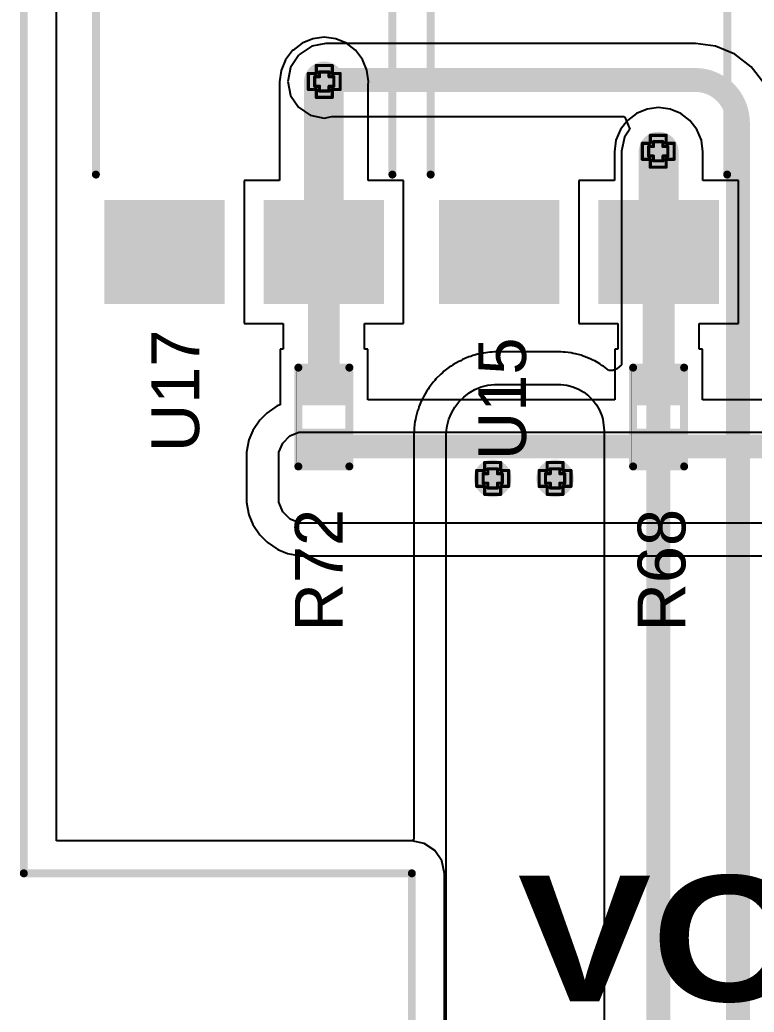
# Model space of a CAD drawing. Header units: inches. Extents: x -3 to 195, y 0 to 199.
# Drawn here: x -0.002 to 0.458, y 3.221 to 3.844 of the extents above; entities that cross this region are included whole.
import ezdxf

# ---------------------------------------------------------------- set-up
doc = ezdxf.new("R2010")
doc.units = ezdxf.units.IN
doc.header["$MEASUREMENT"] = 0
for name, color, linetype in [('Board Outline', 216, 'Continuous'), ('Bottom Layer', 5, 'Continuous'), ('Drill Drawing', 1, 'Continuous'), ('Top Layer', 1, 'Continuous'), ('Top Overlay', 2, 'Continuous'), ('Top Paste', 8, 'Continuous'), ('Top Solder', 216, 'Continuous'), ('Via Holes', 16, 'Continuous')]:
    doc.layers.add(name, color=color, linetype=linetype)
doc.styles.add('Arial', font='', dxfattribs={"height": 0.2})
doc.styles.add('Arial Black_Bold', font='', dxfattribs={"height": 0.2})
doc.styles.get('Arial').set_extended_font_data('Arial')
doc.styles.get('Arial Black_Bold').set_extended_font_data('Arial Black', bold=True)

# ---------------------------------------------------------------- blocks, each defined once
blk = doc.blocks.new('SFH617A_2X009T_10')
at = {"layer": 'Top Layer'}
for points in [[(-0.21752, 0.08504), (-0.15768, 0.08504), (-0.15768, 0.01496), (-0.21752, 0.01496)], [(0.15768, 0.08504), (0.21752, 0.08504), (0.21752, 0.01496), (0.15768, 0.01496)], [(-0.21752, -0.01496), (-0.15768, -0.01496), (-0.15768, -0.08504), (-0.21752, -0.08504)], [(0.15768, -0.01496), (0.21752, -0.01496), (0.21752, -0.08504), (0.15768, -0.08504)]]:
    blk.add_hatch(color=1, dxfattribs=at).paths.add_polyline_path(points)
at = {"layer": 'Top Paste'}
for points in [[(-0.21752, 0.08504), (-0.15768, 0.08504), (-0.15768, 0.01496), (-0.21752, 0.01496)], [(0.15768, 0.08504), (0.21752, 0.08504), (0.21752, 0.01496), (0.15768, 0.01496)], [(-0.21752, -0.01496), (-0.15768, -0.01496), (-0.15768, -0.08504), (-0.21752, -0.08504)], [(0.15768, -0.01496), (0.21752, -0.01496), (0.21752, -0.08504), (0.15768, -0.08504)]]:
    blk.add_hatch(color=8, dxfattribs=at).paths.add_polyline_path(points)
at = {"layer": 'Top Solder'}
for points in [[(-0.22028, 0.08779), (-0.15492, 0.08779), (-0.15492, 0.0122), (-0.22028, 0.0122)], [(0.15492, 0.08779), (0.22028, 0.08779), (0.22028, 0.0122), (0.15492, 0.0122)], [(-0.22028, -0.01221), (-0.15492, -0.01221), (-0.15492, -0.0878), (-0.22028, -0.0878)], [(0.15492, -0.01221), (0.22028, -0.01221), (0.22028, -0.0878), (0.15492, -0.0878)]]:
    blk.add_hatch(color=216, dxfattribs=at).paths.add_polyline_path(points)
at = {"layer": 'Top Overlay', "const_width": 0.005}
for points in [[(0.139, 0.093), (-0.125, 0.093)], [(-0.2286, 0.046), (-0.2286, 0.056)], [(-0.2236, 0.051), (-0.2286, 0.056)], [(-0.2286, 0.046), (-0.2236, 0.051)], [(0.139, -0.093), (-0.125, -0.093)]]:
    blk.add_lwpolyline(points, dxfattribs=at)
at = {"layer": 'Top Overlay', "const_width": 0.0025}
for points in [[(-0.12625, 0.093, 1), (-0.12375, 0.093, 1)], [(0.13775, 0.093, 1), (0.14025, 0.093, 1)], [(-0.22985, 0.056, 1), (-0.22735, 0.056, 1)], [(-0.22985, 0.056, 1), (-0.22735, 0.056, 1)], [(-0.22485, 0.051, 1), (-0.22235, 0.051, 1)], [(-0.22485, 0.051, 1), (-0.22235, 0.051, 1)], [(-0.22985, 0.046, 1), (-0.22735, 0.046, 1)], [(-0.22985, 0.046, 1), (-0.22735, 0.046, 1)], [(-0.12625, -0.093, 1), (-0.12375, -0.093, 1)], [(0.13775, -0.093, 1), (0.14025, -0.093, 1)]]:
    blk.add_lwpolyline(points, format="xyb", close=True, dxfattribs=at)
blk = doc.blocks.new('SFH617A_2X009T_11')
at = {"layer": 'Top Layer'}
for points in [[(-0.21752, 0.08504), (-0.15768, 0.08504), (-0.15768, 0.01496), (-0.21752, 0.01496)], [(0.15768, 0.08504), (0.21752, 0.08504), (0.21752, 0.01496), (0.15768, 0.01496)], [(-0.21752, -0.01496), (-0.15768, -0.01496), (-0.15768, -0.08504), (-0.21752, -0.08504)], [(0.15768, -0.01496), (0.21752, -0.01496), (0.21752, -0.08504), (0.15768, -0.08504)]]:
    blk.add_hatch(color=1, dxfattribs=at).paths.add_polyline_path(points)
at = {"layer": 'Top Paste'}
for points in [[(-0.21752, 0.08504), (-0.15768, 0.08504), (-0.15768, 0.01496), (-0.21752, 0.01496)], [(0.15768, 0.08504), (0.21752, 0.08504), (0.21752, 0.01496), (0.15768, 0.01496)], [(-0.21752, -0.01496), (-0.15768, -0.01496), (-0.15768, -0.08504), (-0.21752, -0.08504)], [(0.15768, -0.01496), (0.21752, -0.01496), (0.21752, -0.08504), (0.15768, -0.08504)]]:
    blk.add_hatch(color=8, dxfattribs=at).paths.add_polyline_path(points)
at = {"layer": 'Top Solder'}
for points in [[(-0.22028, 0.08779), (-0.15492, 0.08779), (-0.15492, 0.0122), (-0.22028, 0.0122)], [(0.15492, 0.08779), (0.22028, 0.08779), (0.22028, 0.0122), (0.15492, 0.0122)], [(-0.22028, -0.01221), (-0.15492, -0.01221), (-0.15492, -0.0878), (-0.22028, -0.0878)], [(0.15492, -0.01221), (0.22028, -0.01221), (0.22028, -0.0878), (0.15492, -0.0878)]]:
    blk.add_hatch(color=216, dxfattribs=at).paths.add_polyline_path(points)
at = {"layer": 'Top Overlay', "const_width": 0.005}
for points in [[(-0.125, 0.093), (0.139, 0.093)], [(-0.2286, 0.046), (-0.2286, 0.056)], [(-0.2236, 0.051), (-0.2286, 0.056)], [(-0.2286, 0.046), (-0.2236, 0.051)], [(0.139, -0.093), (-0.125, -0.093)]]:
    blk.add_lwpolyline(points, dxfattribs=at)
at = {"layer": 'Top Overlay', "const_width": 0.0025}
for points in [[(-0.12625, 0.093, 1), (-0.12375, 0.093, 1)], [(0.13775, 0.093, 1), (0.14025, 0.093, 1)], [(-0.22985, 0.056, 1), (-0.22735, 0.056, 1)], [(-0.22985, 0.056, 1), (-0.22735, 0.056, 1)], [(-0.22485, 0.051, 1), (-0.22235, 0.051, 1)], [(-0.22485, 0.051, 1), (-0.22235, 0.051, 1)], [(-0.22985, 0.046, 1), (-0.22735, 0.046, 1)], [(-0.22985, 0.046, 1), (-0.22735, 0.046, 1)], [(-0.12625, -0.093, 1), (-0.12375, -0.093, 1)], [(0.13775, -0.093, 1), (0.14025, -0.093, 1)]]:
    blk.add_lwpolyline(points, format="xyb", close=True, dxfattribs=at)
blk = doc.blocks.new('R___0402_42')
at = {"layer": 'Top Layer'}
for points in [[(-0.0275, -0.0125), (-0.0275, 0.0125), (-0.0095, 0.0125), (-0.0095, -0.0125)], [(0.0095, -0.0125), (0.0095, 0.0125), (0.0275, 0.0125), (0.0275, -0.0125)]]:
    blk.add_hatch(color=1, dxfattribs=at).paths.add_polyline_path(points)
at = {"layer": 'Top Paste'}
for points in [[(-0.0275, -0.0125), (-0.0275, 0.0125), (-0.0095, 0.0125), (-0.0095, -0.0125)], [(0.0095, -0.0125), (0.0095, 0.0125), (0.0275, 0.0125), (0.0275, -0.0125)]]:
    blk.add_hatch(color=8, dxfattribs=at).paths.add_polyline_path(points)
at = {"layer": 'Top Solder'}
for points in [[(-0.02967, -0.01467), (-0.02967, 0.01467), (-0.00733, 0.01467), (-0.00733, -0.01467)], [(0.00734, -0.01467), (0.00734, 0.01467), (0.02967, 0.01467), (0.02967, -0.01467)]]:
    blk.add_hatch(color=216, dxfattribs=at).paths.add_polyline_path(points)
at = {"layer": 'Top Overlay'}
for points, const_width in [([(-0.031, -0.016), (-0.031, 0.016)], 0.005), ([(0.031, 0.016), (-0.031, 0.016)], 0.005), ([(0.031, -0.016), (0.031, 0.016)], 0.005), ([(0.031, -0.016), (-0.031, -0.016)], 0.005), ([(0.032, -0.017), (-0.032, -0.017)], 0.000127)]:
    blk.add_lwpolyline(points, dxfattribs=dict(at, const_width=const_width))
for points, const_width in [([(-0.03225, 0.016, 1), (-0.02975, 0.016, 1)], 0.0025), ([(-0.03225, 0.016, 1), (-0.02975, 0.016, 1)], 0.0025), ([(0.02975, 0.016, 1), (0.03225, 0.016, 1)], 0.0025), ([(0.02975, 0.016, 1), (0.03225, 0.016, 1)], 0.0025), ([(-0.03225, -0.016, 1), (-0.02975, -0.016, 1)], 0.0025), ([(-0.03225, -0.016, 1), (-0.02975, -0.016, 1)], 0.0025), ([(-0.03203, -0.017, 1), (-0.03197, -0.017, 1)], 0.0000635), ([(0.02975, -0.016, 1), (0.03225, -0.016, 1)], 0.0025), ([(0.02975, -0.016, 1), (0.03225, -0.016, 1)], 0.0025), ([(0.03197, -0.017, 1), (0.03203, -0.017, 1)], 0.0000635)]:
    blk.add_lwpolyline(points, format="xyb", close=True, dxfattribs=dict(at, const_width=const_width))
blk = doc.blocks.new('R___0402_44')
at = {"layer": 'Top Layer'}
for points in [[(-0.0275, -0.0125), (-0.0275, 0.0125), (-0.0095, 0.0125), (-0.0095, -0.0125)], [(0.0095, -0.0125), (0.0095, 0.0125), (0.0275, 0.0125), (0.0275, -0.0125)]]:
    blk.add_hatch(color=1, dxfattribs=at).paths.add_polyline_path(points)
at = {"layer": 'Top Paste'}
for points in [[(-0.0275, -0.0125), (-0.0275, 0.0125), (-0.0095, 0.0125), (-0.0095, -0.0125)], [(0.0095, -0.0125), (0.0095, 0.0125), (0.0275, 0.0125), (0.0275, -0.0125)]]:
    blk.add_hatch(color=8, dxfattribs=at).paths.add_polyline_path(points)
at = {"layer": 'Top Solder'}
for points in [[(-0.02967, -0.01467), (-0.02967, 0.01466), (-0.00733, 0.01466), (-0.00733, -0.01467)], [(0.00734, -0.01467), (0.00734, 0.01466), (0.02967, 0.01466), (0.02967, -0.01467)]]:
    blk.add_hatch(color=216, dxfattribs=at).paths.add_polyline_path(points)
at = {"layer": 'Top Overlay'}
for points, const_width in [([(0.031, 0.016), (-0.031, 0.016)], 0.005), ([(-0.031, -0.016), (-0.031, 0.016)], 0.005), ([(0.031, -0.016), (0.031, 0.016)], 0.005), ([(0.031, -0.016), (-0.031, -0.016)], 0.005), ([(0.032, -0.017), (-0.032, -0.017)], 0.000127)]:
    blk.add_lwpolyline(points, dxfattribs=dict(at, const_width=const_width))
for points, const_width in [([(-0.03225, 0.016, 1), (-0.02975, 0.016, 1)], 0.0025), ([(-0.03225, 0.016, 1), (-0.02975, 0.016, 1)], 0.0025), ([(0.02975, 0.016, 1), (0.03225, 0.016, 1)], 0.0025), ([(0.02975, 0.016, 1), (0.03225, 0.016, 1)], 0.0025), ([(-0.03225, -0.016, 1), (-0.02975, -0.016, 1)], 0.0025), ([(-0.03225, -0.016, 1), (-0.02975, -0.016, 1)], 0.0025), ([(-0.03203, -0.017, 1), (-0.03197, -0.017, 1)], 0.0000635), ([(0.02975, -0.016, 1), (0.03225, -0.016, 1)], 0.0025), ([(0.02975, -0.016, 1), (0.03225, -0.016, 1)], 0.0025), ([(0.03197, -0.017, 1), (0.03203, -0.017, 1)], 0.0000635)]:
    blk.add_lwpolyline(points, format="xyb", close=True, dxfattribs=dict(at, const_width=const_width))

msp = doc.modelspace()

# ---------------------------------------------------------------- hatches: boundary and pattern name
at = {"layer": 'Bottom Layer'}
h = msp.add_hatch(color=5, dxfattribs=at)
edge = h.paths.add_edge_path()
edge.add_arc((0.18847, 3.805), 0.01181, 0, 360)
h = msp.add_hatch(color=5, dxfattribs=at)
edge = h.paths.add_edge_path()
edge.add_arc((0.39794, 3.7612), 0.01181, 0, 360)
h = msp.add_hatch(color=5, dxfattribs=at)
edge = h.paths.add_edge_path()
edge.add_arc((0.2941, 3.556), 0.01181, 0, 360)
h = msp.add_hatch(color=5, dxfattribs=at)
edge = h.paths.add_edge_path()
edge.add_arc((0.33324, 3.556), 0.01181, 0, 360)
at = {"layer": 'Top Layer'}
h = msp.add_hatch(color=1, dxfattribs=at)
edge = h.paths.add_edge_path()
edge.add_arc((0.18847, 3.805), 0.01181, 0, 360)
h = msp.add_hatch(color=1, dxfattribs=at)
edge = h.paths.add_edge_path()
edge.add_arc((0.39794, 3.7612), 0.01181, 0, 360)
h = msp.add_hatch(color=1, dxfattribs=at)
edge = h.paths.add_edge_path()
edge.add_arc((0.2941, 3.556), 0.01181, 0, 360)
h = msp.add_hatch(color=1, dxfattribs=at)
edge = h.paths.add_edge_path()
edge.add_arc((0.33324, 3.556), 0.01181, 0, 360)
at = {"layer": 'Via Holes'}
h = msp.add_hatch(color=7, dxfattribs=at)
edge = h.paths.add_edge_path()
edge.add_arc((0.18847, 3.805), 0.00591, 0, 360)
h = msp.add_hatch(color=7, dxfattribs=at)
edge = h.paths.add_edge_path()
edge.add_arc((0.39794, 3.7612), 0.00591, 0, 360)
h = msp.add_hatch(color=7, dxfattribs=at)
edge = h.paths.add_edge_path()
edge.add_arc((0.2941, 3.556), 0.00591, 0, 360)
h = msp.add_hatch(color=7, dxfattribs=at)
edge = h.paths.add_edge_path()
edge.add_arc((0.33324, 3.556), 0.00591, 0, 360)

# ---------------------------------------------------------------- linework, layer by layer
at = {"layer": 'Board Outline', "const_width": 0.005}
for points in [[(0, 3.30825), (0, 4.72441)], [(0, 3.30825), (0.24339, 3.30825)], [(0.24339, 3.30825), (0.24339, 1.80966)]]:
    msp.add_lwpolyline(points, dxfattribs=at)
at = {"layer": 'Board Outline', "const_width": 0.0025}
for points in [[(-0.00125, 3.30825, 1), (0.00125, 3.30825, 1)], [(-0.00125, 3.30825, 1), (0.00125, 3.30825, 1)], [(0.24214, 3.30825, 1), (0.24464, 3.30825, 1)], [(0.24214, 3.30825, 1), (0.24464, 3.30825, 1)]]:
    msp.add_lwpolyline(points, format="xyb", close=True, dxfattribs=at)
at = {"layer": 'Bottom Layer'}
for p, q in [((0.02039, 3.32864), (0.02039, 4.37999)), ((0.18941, 3.82889), (0.18063, 3.82714)), ((0.42104, 3.82889), (0.18941, 3.82889)), ((0.42126, 3.82884), (0.42104, 3.82889)), ((0.43394, 3.82717), (0.42126, 3.82884)), ((0.17319, 3.82217), (0.17224, 3.82122)), ((0.18063, 3.82714), (0.17319, 3.82217)), ((0.44595, 3.8222), (0.43394, 3.82717)), ((0.45627, 3.81428), (0.44595, 3.8222)), ((0.17224, 3.82122), (0.16727, 3.81378)), ((0.16727, 3.81378), (0.16552, 3.805)), ((0.46419, 3.80396), (0.45627, 3.81428)), ((0.16552, 3.805), (0.16727, 3.79622)), ((0.16727, 3.79622), (0.17224, 3.78878)), ((0.17224, 3.78878), (0.17969, 3.78381)), ((0.17969, 3.78381), (0.18847, 3.78206)), ((0.18847, 3.78206), (0.19322, 3.783)), ((0.19322, 3.783), (0.37656, 3.783)), ((0.37656, 3.783), (0.37694, 3.78259)), ((0.37694, 3.78259), (0.3801, 3.775)), ((0.3801, 3.775), (0.37674, 3.76998)), ((0.37674, 3.76998), (0.375, 3.7612)), ((0.375, 3.7612), (0.375, 3.62722)), ((0.29516, 3.63539), (0.29384, 3.63513)), ((0.29728, 3.63539), (0.29516, 3.63539)), ((0.335, 3.63539), (0.29728, 3.63539)), ((0.29728, 3.63539), (0.29728, 3.63539)), ((0.33691, 3.63539), (0.335, 3.63539)), ((0.33823, 3.63513), (0.33691, 3.63539)), ((0.27277, 3.62939), (0.26911, 3.62728)), ((0.27405, 3.62982), (0.27277, 3.62939)), ((0.27517, 3.63057), (0.27405, 3.62982)), ((0.27908, 3.63219), (0.27517, 3.63057)), ((0.2804, 3.63245), (0.27908, 3.63219)), ((0.2816, 3.63305), (0.2804, 3.63245)), ((0.28569, 3.63414), (0.2816, 3.63305)), ((0.28703, 3.63423), (0.28569, 3.63414)), ((0.28831, 3.63466), (0.28703, 3.63423)), ((0.2925, 3.63522), (0.28831, 3.63466)), ((0.29384, 3.63513), (0.2925, 3.63522)), ((0.33957, 3.63522), (0.33823, 3.63513)), ((0.34336, 3.63472), (0.33957, 3.63522)), ((0.34463, 3.63429), (0.34336, 3.63472)), ((0.34597, 3.6342), (0.34463, 3.63429)), ((0.34966, 3.63321), (0.34597, 3.6342)), ((0.35087, 3.63261), (0.34966, 3.63321)), ((0.35219, 3.63235), (0.35087, 3.63261)), ((0.35572, 3.63089), (0.35219, 3.63235)), ((0.35683, 3.63014), (0.35572, 3.63089)), ((0.35811, 3.62971), (0.35683, 3.63014)), ((0.36142, 3.6278), (0.35811, 3.62971)), ((0.26354, 3.62322), (0.26265, 3.62221)), ((0.26689, 3.62579), (0.26354, 3.62322)), ((0.2681, 3.62639), (0.26689, 3.62579)), ((0.26911, 3.62728), (0.2681, 3.62639)), ((0.36243, 3.62691), (0.36142, 3.6278)), ((0.36363, 3.62632), (0.36243, 3.62691)), ((0.36666, 3.624), (0.36363, 3.62632)), ((0.367, 3.62362), (0.36666, 3.624)), ((0.36939, 3.62374), (0.367, 3.62362)), ((0.37191, 3.62479), (0.36939, 3.62374)), ((0.375, 3.62722), (0.37191, 3.62479)), ((0.25779, 3.61735), (0.25678, 3.61646)), ((0.25854, 3.61847), (0.25779, 3.61735)), ((0.26153, 3.62146), (0.25854, 3.61847)), ((0.26265, 3.62221), (0.26153, 3.62146)), ((0.25272, 3.61089), (0.25061, 3.60722)), ((0.25361, 3.6119), (0.25272, 3.61089)), ((0.2542, 3.61311), (0.25361, 3.6119)), ((0.25678, 3.61646), (0.2542, 3.61311)), ((0.27931, 3.60962), (0.28297, 3.61173)), ((0.28297, 3.61173), (0.28688, 3.61335)), ((0.28688, 3.61335), (0.29097, 3.61445)), ((0.29097, 3.61445), (0.29516, 3.615)), ((0.29516, 3.615), (0.29728, 3.615)), ((0.29728, 3.615), (0.29728, 3.615)), ((0.29728, 3.615), (0.335, 3.615)), ((0.335, 3.615), (0.33691, 3.615)), ((0.33691, 3.615), (0.3407, 3.6145)), ((0.3407, 3.6145), (0.34438, 3.61351)), ((0.34438, 3.61351), (0.34791, 3.61205)), ((0.34791, 3.61205), (0.35122, 3.61014)), ((0.24943, 3.60483), (0.24781, 3.60092)), ((0.25017, 3.60595), (0.24943, 3.60483)), ((0.25061, 3.60722), (0.25017, 3.60595)), ((0.27296, 3.60405), (0.27595, 3.60704)), ((0.27595, 3.60704), (0.27931, 3.60962)), ((0.35122, 3.61014), (0.35425, 3.60782)), ((0.35425, 3.60782), (0.35695, 3.60512)), ((0.35695, 3.60512), (0.35928, 3.60209)), ((0.24695, 3.5984), (0.24585, 3.59431)), ((0.24754, 3.5996), (0.24695, 3.5984)), ((0.24781, 3.60092), (0.24754, 3.5996)), ((0.26827, 3.59703), (0.27038, 3.60069)), ((0.27038, 3.60069), (0.27296, 3.60405)), ((0.35928, 3.60209), (0.36118, 3.59878)), ((0.36118, 3.59878), (0.36265, 3.59525)), ((0.24577, 3.59297), (0.24533, 3.59169)), ((0.24585, 3.59431), (0.24577, 3.59297)), ((0.26555, 3.58903), (0.26665, 3.59312)), ((0.26665, 3.59312), (0.26827, 3.59703)), ((0.36265, 3.59525), (0.36319, 3.59321)), ((0.36319, 3.59321), (0.36413, 3.58587)), ((0.24487, 3.58616), (0.24461, 3.58484)), ((0.24533, 3.59169), (0.24478, 3.5875)), ((0.24478, 3.5875), (0.24487, 3.58616)), ((0.265, 3.58484), (0.26555, 3.58903)), ((0.36413, 3.58587), (0.36413, 3.58587)), ((0.36413, 3.58587), (0.36413, 3.58587)), ((0.36413, 3.58587), (0.36413, 3.58587)), ((0.36413, 3.58587), (0.36413, 2.15534)), ((0.24461, 3.58484), (0.24461, 3.5)), ((0.265, 3.5), (0.265, 3.58484)), ((0.24461, 3.5), (0.24461, 3.357)), ((0.265, 3.357), (0.265, 3.5)), ((0.24461, 3.357), (0.24461, 3.32964)), ((0.265, 2.0548), (0.265, 3.357)), ((0.24339, 3.32864), (0.02039, 3.32864)), ((0.24461, 3.32964), (0.24339, 3.32864))]:
    msp.add_line(p, q, dxfattribs=at)
at = {"layer": 'Bottom Layer', "const_width": 0.015}
for points in [[(0.18847, 3.805), (0.18941, 3.80595)], [(0.18941, 3.80595), (0.42104, 3.80595)], [(0.44794, 3.029), (0.44794, 3.77905)], [(0.39794, 2.9688), (0.39794, 3.7612)]]:
    msp.add_lwpolyline(points, dxfattribs=at)
at = {"layer": 'Bottom Layer', "const_width": 0.0075}
for points in [[(0.18472, 3.805, 1), (0.19222, 3.805, 1)], [(0.18566, 3.80595, 1), (0.19316, 3.80595, 1)], [(0.18566, 3.80595, 1), (0.19316, 3.80595, 1)], [(0.41729, 3.80595, 1), (0.42479, 3.80595, 1)], [(0.41729, 3.80595, 1), (0.42479, 3.80595, 1)], [(0.44419, 3.77905, 1), (0.45169, 3.77905, 1)], [(0.44419, 3.77905, 1), (0.45169, 3.77905, 1)], [(0.39419, 3.7612, 1), (0.40169, 3.7612, 1)]]:
    msp.add_lwpolyline(points, format="xyb", close=True, dxfattribs=at)
at = {"layer": 'Bottom Layer', "const_width": 0.015}
msp.add_lwpolyline([(0.42104, 3.80595, -0.414214), (0.44794, 3.77905)], format="xyb", dxfattribs=at)
at = {"layer": 'Drill Drawing', "const_width": 0.002}
for points in [[(0.18347, 3.81), (0.18347, 3.815)], [(0.18347, 3.815), (0.19347, 3.815)], [(0.19347, 3.81), (0.19347, 3.815)], [(0.17847, 3.8), (0.17847, 3.81)], [(0.17847, 3.81), (0.18347, 3.81)], [(0.18547, 3.808), (0.18547, 3.811)], [(0.18547, 3.811), (0.19147, 3.811)], [(0.19147, 3.808), (0.19147, 3.811)], [(0.19347, 3.81), (0.19847, 3.81)], [(0.19847, 3.8), (0.19847, 3.81)], [(0.18247, 3.802), (0.18247, 3.808)], [(0.18247, 3.808), (0.18547, 3.808)], [(0.19147, 3.808), (0.19447, 3.808)], [(0.19447, 3.802), (0.19447, 3.808)], [(0.17847, 3.8), (0.18347, 3.8)], [(0.18247, 3.802), (0.18547, 3.802)], [(0.18347, 3.795), (0.18347, 3.8)], [(0.18547, 3.799), (0.18547, 3.802)], [(0.18547, 3.799), (0.19147, 3.799)], [(0.19147, 3.802), (0.19447, 3.802)], [(0.19147, 3.799), (0.19147, 3.802)], [(0.19347, 3.8), (0.19847, 3.8)], [(0.19347, 3.795), (0.19347, 3.8)], [(0.18347, 3.795), (0.19347, 3.795)], [(0.38794, 3.7562), (0.38794, 3.7662)], [(0.38794, 3.7662), (0.39294, 3.7662)], [(0.39294, 3.7662), (0.39294, 3.7712)], [(0.39294, 3.7712), (0.40294, 3.7712)], [(0.39494, 3.7642), (0.39494, 3.7672)], [(0.39494, 3.7672), (0.40094, 3.7672)], [(0.40094, 3.7642), (0.40094, 3.7672)], [(0.40294, 3.7662), (0.40294, 3.7712)], [(0.40294, 3.7662), (0.40794, 3.7662)], [(0.40794, 3.7562), (0.40794, 3.7662)], [(0.39194, 3.7582), (0.39194, 3.7642)], [(0.39194, 3.7642), (0.39494, 3.7642)], [(0.40094, 3.7642), (0.40394, 3.7642)], [(0.40394, 3.7582), (0.40394, 3.7642)], [(0.38794, 3.7562), (0.39294, 3.7562)], [(0.39194, 3.7582), (0.39494, 3.7582)], [(0.39294, 3.7512), (0.39294, 3.7562)], [(0.39494, 3.7552), (0.39494, 3.7582)], [(0.39494, 3.7552), (0.40094, 3.7552)], [(0.40094, 3.7582), (0.40394, 3.7582)], [(0.40094, 3.7552), (0.40094, 3.7582)], [(0.40294, 3.7562), (0.40794, 3.7562)], [(0.40294, 3.7512), (0.40294, 3.7562)], [(0.39294, 3.7512), (0.40294, 3.7512)], [(0.2891, 3.561), (0.2891, 3.566)], [(0.2891, 3.566), (0.2991, 3.566)], [(0.2991, 3.561), (0.2991, 3.566)], [(0.32824, 3.561), (0.32824, 3.566)], [(0.32824, 3.566), (0.33824, 3.566)], [(0.33824, 3.561), (0.33824, 3.566)], [(0.2841, 3.551), (0.2841, 3.561)], [(0.2841, 3.561), (0.2891, 3.561)], [(0.2911, 3.559), (0.2911, 3.562)], [(0.2911, 3.562), (0.2971, 3.562)], [(0.2971, 3.559), (0.2971, 3.562)], [(0.2991, 3.561), (0.3041, 3.561)], [(0.3041, 3.551), (0.3041, 3.561)], [(0.32324, 3.551), (0.32324, 3.561)], [(0.32324, 3.561), (0.32824, 3.561)], [(0.33024, 3.559), (0.33024, 3.562)], [(0.33024, 3.562), (0.33624, 3.562)], [(0.33624, 3.559), (0.33624, 3.562)], [(0.33824, 3.561), (0.34324, 3.561)], [(0.34324, 3.551), (0.34324, 3.561)], [(0.2881, 3.553), (0.2881, 3.559)], [(0.2881, 3.559), (0.2911, 3.559)], [(0.2971, 3.559), (0.3001, 3.559)], [(0.3001, 3.553), (0.3001, 3.559)], [(0.32724, 3.553), (0.32724, 3.559)], [(0.32724, 3.559), (0.33024, 3.559)], [(0.33624, 3.559), (0.33924, 3.559)], [(0.33924, 3.553), (0.33924, 3.559)], [(0.2841, 3.551), (0.2891, 3.551)], [(0.2881, 3.553), (0.2911, 3.553)], [(0.2891, 3.546), (0.2891, 3.551)], [(0.2911, 3.55), (0.2911, 3.553)], [(0.2911, 3.55), (0.2971, 3.55)], [(0.2971, 3.553), (0.3001, 3.553)], [(0.2971, 3.55), (0.2971, 3.553)], [(0.2991, 3.551), (0.3041, 3.551)], [(0.2991, 3.546), (0.2991, 3.551)], [(0.32324, 3.551), (0.32824, 3.551)], [(0.32724, 3.553), (0.33024, 3.553)], [(0.32824, 3.546), (0.32824, 3.551)], [(0.33024, 3.55), (0.33024, 3.553)], [(0.33024, 3.55), (0.33624, 3.55)], [(0.33624, 3.553), (0.33924, 3.553)], [(0.33624, 3.55), (0.33624, 3.553)], [(0.33824, 3.551), (0.34324, 3.551)], [(0.33824, 3.546), (0.33824, 3.551)], [(0.2891, 3.546), (0.2991, 3.546)], [(0.32824, 3.546), (0.33824, 3.546)]]:
    msp.add_lwpolyline(points, dxfattribs=at)
at = {"layer": 'Drill Drawing', "const_width": 0.001}
for points in [[(0.18297, 3.815, 1), (0.18397, 3.815, 1)], [(0.18297, 3.815, 1), (0.18397, 3.815, 1)], [(0.19297, 3.815, 1), (0.19397, 3.815, 1)], [(0.19297, 3.815, 1), (0.19397, 3.815, 1)], [(0.17797, 3.81, 1), (0.17897, 3.81, 1)], [(0.17797, 3.81, 1), (0.17897, 3.81, 1)], [(0.18297, 3.81, 1), (0.18397, 3.81, 1)], [(0.18297, 3.81, 1), (0.18397, 3.81, 1)], [(0.18497, 3.811, 1), (0.18597, 3.811, 1)], [(0.18497, 3.811, 1), (0.18597, 3.811, 1)], [(0.19097, 3.811, 1), (0.19197, 3.811, 1)], [(0.19097, 3.811, 1), (0.19197, 3.811, 1)], [(0.19297, 3.81, 1), (0.19397, 3.81, 1)], [(0.19297, 3.81, 1), (0.19397, 3.81, 1)], [(0.19797, 3.81, 1), (0.19897, 3.81, 1)], [(0.19797, 3.81, 1), (0.19897, 3.81, 1)], [(0.18197, 3.808, 1), (0.18297, 3.808, 1)], [(0.18197, 3.808, 1), (0.18297, 3.808, 1)], [(0.18497, 3.808, 1), (0.18597, 3.808, 1)], [(0.18497, 3.808, 1), (0.18597, 3.808, 1)], [(0.19097, 3.808, 1), (0.19197, 3.808, 1)], [(0.19097, 3.808, 1), (0.19197, 3.808, 1)], [(0.19397, 3.808, 1), (0.19497, 3.808, 1)], [(0.19397, 3.808, 1), (0.19497, 3.808, 1)], [(0.17797, 3.8, 1), (0.17897, 3.8, 1)], [(0.17797, 3.8, 1), (0.17897, 3.8, 1)], [(0.18197, 3.802, 1), (0.18297, 3.802, 1)], [(0.18197, 3.802, 1), (0.18297, 3.802, 1)], [(0.18297, 3.8, 1), (0.18397, 3.8, 1)], [(0.18297, 3.8, 1), (0.18397, 3.8, 1)], [(0.18497, 3.802, 1), (0.18597, 3.802, 1)], [(0.18497, 3.802, 1), (0.18597, 3.802, 1)], [(0.18497, 3.799, 1), (0.18597, 3.799, 1)], [(0.18497, 3.799, 1), (0.18597, 3.799, 1)], [(0.19097, 3.802, 1), (0.19197, 3.802, 1)], [(0.19097, 3.802, 1), (0.19197, 3.802, 1)], [(0.19097, 3.799, 1), (0.19197, 3.799, 1)], [(0.19097, 3.799, 1), (0.19197, 3.799, 1)], [(0.19297, 3.8, 1), (0.19397, 3.8, 1)], [(0.19297, 3.8, 1), (0.19397, 3.8, 1)], [(0.19397, 3.802, 1), (0.19497, 3.802, 1)], [(0.19397, 3.802, 1), (0.19497, 3.802, 1)], [(0.19797, 3.8, 1), (0.19897, 3.8, 1)], [(0.19797, 3.8, 1), (0.19897, 3.8, 1)], [(0.18297, 3.795, 1), (0.18397, 3.795, 1)], [(0.18297, 3.795, 1), (0.18397, 3.795, 1)], [(0.19297, 3.795, 1), (0.19397, 3.795, 1)], [(0.19297, 3.795, 1), (0.19397, 3.795, 1)], [(0.38744, 3.7662, 1), (0.38844, 3.7662, 1)], [(0.38744, 3.7662, 1), (0.38844, 3.7662, 1)], [(0.39244, 3.7712, 1), (0.39344, 3.7712, 1)], [(0.39244, 3.7712, 1), (0.39344, 3.7712, 1)], [(0.39244, 3.7662, 1), (0.39344, 3.7662, 1)], [(0.39244, 3.7662, 1), (0.39344, 3.7662, 1)], [(0.39444, 3.7672, 1), (0.39544, 3.7672, 1)], [(0.39444, 3.7672, 1), (0.39544, 3.7672, 1)], [(0.40044, 3.7672, 1), (0.40144, 3.7672, 1)], [(0.40044, 3.7672, 1), (0.40144, 3.7672, 1)], [(0.40244, 3.7712, 1), (0.40344, 3.7712, 1)], [(0.40244, 3.7712, 1), (0.40344, 3.7712, 1)], [(0.40244, 3.7662, 1), (0.40344, 3.7662, 1)], [(0.40244, 3.7662, 1), (0.40344, 3.7662, 1)], [(0.40744, 3.7662, 1), (0.40844, 3.7662, 1)], [(0.40744, 3.7662, 1), (0.40844, 3.7662, 1)], [(0.39144, 3.7642, 1), (0.39244, 3.7642, 1)], [(0.39144, 3.7642, 1), (0.39244, 3.7642, 1)], [(0.39444, 3.7642, 1), (0.39544, 3.7642, 1)], [(0.39444, 3.7642, 1), (0.39544, 3.7642, 1)], [(0.40044, 3.7642, 1), (0.40144, 3.7642, 1)], [(0.40044, 3.7642, 1), (0.40144, 3.7642, 1)], [(0.40344, 3.7642, 1), (0.40444, 3.7642, 1)], [(0.40344, 3.7642, 1), (0.40444, 3.7642, 1)], [(0.38744, 3.7562, 1), (0.38844, 3.7562, 1)], [(0.38744, 3.7562, 1), (0.38844, 3.7562, 1)], [(0.39144, 3.7582, 1), (0.39244, 3.7582, 1)], [(0.39144, 3.7582, 1), (0.39244, 3.7582, 1)], [(0.39244, 3.7562, 1), (0.39344, 3.7562, 1)], [(0.39244, 3.7562, 1), (0.39344, 3.7562, 1)], [(0.39444, 3.7582, 1), (0.39544, 3.7582, 1)], [(0.39444, 3.7582, 1), (0.39544, 3.7582, 1)], [(0.39444, 3.7552, 1), (0.39544, 3.7552, 1)], [(0.39444, 3.7552, 1), (0.39544, 3.7552, 1)], [(0.40044, 3.7582, 1), (0.40144, 3.7582, 1)], [(0.40044, 3.7582, 1), (0.40144, 3.7582, 1)], [(0.40044, 3.7552, 1), (0.40144, 3.7552, 1)], [(0.40044, 3.7552, 1), (0.40144, 3.7552, 1)], [(0.40244, 3.7562, 1), (0.40344, 3.7562, 1)], [(0.40244, 3.7562, 1), (0.40344, 3.7562, 1)], [(0.40344, 3.7582, 1), (0.40444, 3.7582, 1)], [(0.40344, 3.7582, 1), (0.40444, 3.7582, 1)], [(0.40744, 3.7562, 1), (0.40844, 3.7562, 1)], [(0.40744, 3.7562, 1), (0.40844, 3.7562, 1)], [(0.39244, 3.7512, 1), (0.39344, 3.7512, 1)], [(0.39244, 3.7512, 1), (0.39344, 3.7512, 1)], [(0.40244, 3.7512, 1), (0.40344, 3.7512, 1)], [(0.40244, 3.7512, 1), (0.40344, 3.7512, 1)], [(0.2886, 3.566, 1), (0.2896, 3.566, 1)], [(0.2886, 3.566, 1), (0.2896, 3.566, 1)], [(0.2986, 3.566, 1), (0.2996, 3.566, 1)], [(0.2986, 3.566, 1), (0.2996, 3.566, 1)], [(0.32774, 3.566, 1), (0.32874, 3.566, 1)], [(0.32774, 3.566, 1), (0.32874, 3.566, 1)], [(0.33774, 3.566, 1), (0.33874, 3.566, 1)], [(0.33774, 3.566, 1), (0.33874, 3.566, 1)], [(0.2836, 3.561, 1), (0.2846, 3.561, 1)], [(0.2836, 3.561, 1), (0.2846, 3.561, 1)], [(0.2886, 3.561, 1), (0.2896, 3.561, 1)], [(0.2886, 3.561, 1), (0.2896, 3.561, 1)], [(0.2906, 3.562, 1), (0.2916, 3.562, 1)], [(0.2906, 3.562, 1), (0.2916, 3.562, 1)], [(0.2966, 3.562, 1), (0.2976, 3.562, 1)], [(0.2966, 3.562, 1), (0.2976, 3.562, 1)], [(0.2986, 3.561, 1), (0.2996, 3.561, 1)], [(0.2986, 3.561, 1), (0.2996, 3.561, 1)], [(0.3036, 3.561, 1), (0.3046, 3.561, 1)], [(0.3036, 3.561, 1), (0.3046, 3.561, 1)], [(0.32274, 3.561, 1), (0.32374, 3.561, 1)], [(0.32274, 3.561, 1), (0.32374, 3.561, 1)], [(0.32774, 3.561, 1), (0.32874, 3.561, 1)], [(0.32774, 3.561, 1), (0.32874, 3.561, 1)], [(0.32974, 3.562, 1), (0.33074, 3.562, 1)], [(0.32974, 3.562, 1), (0.33074, 3.562, 1)], [(0.33574, 3.562, 1), (0.33674, 3.562, 1)], [(0.33574, 3.562, 1), (0.33674, 3.562, 1)], [(0.33774, 3.561, 1), (0.33874, 3.561, 1)], [(0.33774, 3.561, 1), (0.33874, 3.561, 1)], [(0.34274, 3.561, 1), (0.34374, 3.561, 1)], [(0.34274, 3.561, 1), (0.34374, 3.561, 1)], [(0.2876, 3.559, 1), (0.2886, 3.559, 1)], [(0.2876, 3.559, 1), (0.2886, 3.559, 1)], [(0.2906, 3.559, 1), (0.2916, 3.559, 1)], [(0.2906, 3.559, 1), (0.2916, 3.559, 1)], [(0.2966, 3.559, 1), (0.2976, 3.559, 1)], [(0.2966, 3.559, 1), (0.2976, 3.559, 1)], [(0.2996, 3.559, 1), (0.3006, 3.559, 1)], [(0.2996, 3.559, 1), (0.3006, 3.559, 1)], [(0.32674, 3.559, 1), (0.32774, 3.559, 1)], [(0.32674, 3.559, 1), (0.32774, 3.559, 1)], [(0.32974, 3.559, 1), (0.33074, 3.559, 1)], [(0.32974, 3.559, 1), (0.33074, 3.559, 1)], [(0.33574, 3.559, 1), (0.33674, 3.559, 1)], [(0.33574, 3.559, 1), (0.33674, 3.559, 1)], [(0.33874, 3.559, 1), (0.33974, 3.559, 1)], [(0.33874, 3.559, 1), (0.33974, 3.559, 1)], [(0.2836, 3.551, 1), (0.2846, 3.551, 1)], [(0.2836, 3.551, 1), (0.2846, 3.551, 1)], [(0.2876, 3.553, 1), (0.2886, 3.553, 1)], [(0.2876, 3.553, 1), (0.2886, 3.553, 1)], [(0.2886, 3.551, 1), (0.2896, 3.551, 1)], [(0.2886, 3.551, 1), (0.2896, 3.551, 1)], [(0.2906, 3.553, 1), (0.2916, 3.553, 1)], [(0.2906, 3.553, 1), (0.2916, 3.553, 1)], [(0.2906, 3.55, 1), (0.2916, 3.55, 1)], [(0.2906, 3.55, 1), (0.2916, 3.55, 1)], [(0.2966, 3.553, 1), (0.2976, 3.553, 1)], [(0.2966, 3.553, 1), (0.2976, 3.553, 1)], [(0.2966, 3.55, 1), (0.2976, 3.55, 1)], [(0.2966, 3.55, 1), (0.2976, 3.55, 1)], [(0.2986, 3.551, 1), (0.2996, 3.551, 1)], [(0.2986, 3.551, 1), (0.2996, 3.551, 1)], [(0.2996, 3.553, 1), (0.3006, 3.553, 1)], [(0.2996, 3.553, 1), (0.3006, 3.553, 1)], [(0.3036, 3.551, 1), (0.3046, 3.551, 1)], [(0.3036, 3.551, 1), (0.3046, 3.551, 1)], [(0.32274, 3.551, 1), (0.32374, 3.551, 1)], [(0.32274, 3.551, 1), (0.32374, 3.551, 1)], [(0.32674, 3.553, 1), (0.32774, 3.553, 1)], [(0.32674, 3.553, 1), (0.32774, 3.553, 1)], [(0.32774, 3.551, 1), (0.32874, 3.551, 1)], [(0.32774, 3.551, 1), (0.32874, 3.551, 1)], [(0.32974, 3.553, 1), (0.33074, 3.553, 1)], [(0.32974, 3.553, 1), (0.33074, 3.553, 1)], [(0.32974, 3.55, 1), (0.33074, 3.55, 1)], [(0.32974, 3.55, 1), (0.33074, 3.55, 1)], [(0.33574, 3.553, 1), (0.33674, 3.553, 1)], [(0.33574, 3.553, 1), (0.33674, 3.553, 1)], [(0.33574, 3.55, 1), (0.33674, 3.55, 1)], [(0.33574, 3.55, 1), (0.33674, 3.55, 1)], [(0.33774, 3.551, 1), (0.33874, 3.551, 1)], [(0.33774, 3.551, 1), (0.33874, 3.551, 1)], [(0.33874, 3.553, 1), (0.33974, 3.553, 1)], [(0.33874, 3.553, 1), (0.33974, 3.553, 1)], [(0.34274, 3.551, 1), (0.34374, 3.551, 1)], [(0.34274, 3.551, 1), (0.34374, 3.551, 1)], [(0.2886, 3.546, 1), (0.2896, 3.546, 1)], [(0.2886, 3.546, 1), (0.2896, 3.546, 1)], [(0.2986, 3.546, 1), (0.2996, 3.546, 1)], [(0.2986, 3.546, 1), (0.2996, 3.546, 1)], [(0.32774, 3.546, 1), (0.32874, 3.546, 1)], [(0.32774, 3.546, 1), (0.32874, 3.546, 1)], [(0.33774, 3.546, 1), (0.33874, 3.546, 1)], [(0.33774, 3.546, 1), (0.33874, 3.546, 1)]]:
    msp.add_lwpolyline(points, format="xyb", close=True, dxfattribs=at)
at = {"layer": 'Top Layer'}
for p, q in [((0.02039, 3.32864), (0.02039, 4.37999)), ((0.1746, 3.82902), (0.16885, 3.82461)), ((0.18129, 3.83179), (0.1746, 3.82902)), ((0.18847, 3.83274), (0.18129, 3.83179)), ((0.19564, 3.83179), (0.18847, 3.83274)), ((0.20233, 3.82902), (0.19564, 3.83179)), ((0.20808, 3.82461), (0.20233, 3.82902)), ((0.16859, 3.82435), (0.16418, 3.8186)), ((0.16885, 3.82461), (0.16859, 3.82435)), ((0.21249, 3.81887), (0.20808, 3.82461)), ((0.16418, 3.8186), (0.16141, 3.81191)), ((0.21526, 3.81218), (0.21249, 3.81887)), ((0.16141, 3.81191), (0.16046, 3.80474)), ((0.2162, 3.805), (0.21526, 3.81218)), ((0.16046, 3.80474), (0.16046, 3.74292)), ((0.21594, 3.80299), (0.2162, 3.805)), ((0.21594, 3.74292), (0.21594, 3.80299)), ((0.38433, 3.78495), (0.37859, 3.78055)), ((0.39102, 3.78773), (0.38433, 3.78495)), ((0.3982, 3.78867), (0.39102, 3.78773)), ((0.40538, 3.78773), (0.3982, 3.78867)), ((0.41207, 3.78495), (0.40538, 3.78773)), ((0.41781, 3.78055), (0.41207, 3.78495)), ((0.37859, 3.78055), (0.37418, 3.7748)), ((0.42222, 3.7748), (0.41781, 3.78055)), ((0.37418, 3.7748), (0.37141, 3.76811)), ((0.42499, 3.76811), (0.42222, 3.7748)), ((0.37141, 3.76811), (0.37046, 3.76093)), ((0.42594, 3.76093), (0.42499, 3.76811)), ((0.37046, 3.76093), (0.37046, 3.74292)), ((0.42594, 3.74292), (0.42594, 3.76093)), ((0.16046, 3.74292), (0.13816, 3.74292)), ((0.13816, 3.74292), (0.13816, 3.65308)), ((0.23824, 3.74292), (0.21594, 3.74292)), ((0.23824, 3.65308), (0.23824, 3.74292)), ((0.37046, 3.74292), (0.34816, 3.74292)), ((0.34816, 3.74292), (0.34816, 3.65308)), ((0.44824, 3.74292), (0.42594, 3.74292)), ((0.44824, 3.65308), (0.44824, 3.74292)), ((0.13816, 3.65308), (0.16271, 3.65308)), ((0.16271, 3.65308), (0.16271, 3.637)), ((0.21369, 3.637), (0.21369, 3.65308)), ((0.21369, 3.65308), (0.23824, 3.65308)), ((0.34816, 3.65308), (0.37271, 3.65308)), ((0.37271, 3.65308), (0.37271, 3.637)), ((0.42369, 3.637), (0.42369, 3.65308)), ((0.42369, 3.65308), (0.44824, 3.65308)), ((0.16271, 3.637), (0.1607, 3.637)), ((0.1607, 3.637), (0.1607, 3.60215)), ((0.2157, 3.637), (0.21369, 3.637)), ((0.2157, 3.60539), (0.2157, 3.637)), ((0.37271, 3.637), (0.3707, 3.637)), ((0.3707, 3.637), (0.3707, 3.60539)), ((0.4257, 3.637), (0.42369, 3.637)), ((0.4257, 3.60539), (0.4257, 3.637)), ((0.3707, 3.60539), (0.2157, 3.60539)), ((0.57797, 3.60539), (0.4257, 3.60539)), ((0.159, 3.60145), (0.15239, 3.59703)), ((0.1607, 3.60215), (0.159, 3.60145)), ((0.14797, 3.59261), (0.14355, 3.586)), ((0.15239, 3.59703), (0.14797, 3.59261)), ((0.14355, 3.586), (0.14116, 3.58023)), ((0.14116, 3.58023), (0.13961, 3.57242)), ((0.16239, 3.57819), (0.16681, 3.58261)), ((0.16681, 3.58261), (0.17258, 3.585)), ((0.17258, 3.585), (1.63277, 3.585)), ((0.16, 3.57242), (0.16239, 3.57819)), ((0.13961, 3.57242), (0.13961, 3.54434)), ((0.16, 3.54434), (0.16, 3.57242)), ((0.13961, 3.54434), (0.13961, 3.54105)), ((0.16, 3.54105), (0.16, 3.54434)), ((0.13961, 3.54105), (0.13961, 3.54105)), ((0.13961, 3.54105), (0.13961, 3.54105)), ((0.13961, 3.54105), (0.1403, 3.53756)), ((0.1403, 3.53756), (0.14116, 3.53325)), ((0.16251, 3.53498), (0.16, 3.54105)), ((0.14116, 3.53325), (0.14116, 3.53325)), ((0.14116, 3.53325), (0.14116, 3.53325)), ((0.14116, 3.53325), (0.14367, 3.52718)), ((0.16716, 3.53034), (0.16251, 3.53498)), ((0.17323, 3.52782), (0.16716, 3.53034)), ((0.14367, 3.52718), (0.14809, 3.52056)), ((0.17652, 3.52782), (0.17323, 3.52782)), ((0.68541, 3.52782), (0.17652, 3.52782)), ((0.14809, 3.52056), (0.15274, 3.51592)), ((0.15274, 3.51592), (0.15936, 3.5115)), ((0.15936, 3.5115), (0.16543, 3.50898)), ((0.16543, 3.50898), (0.16543, 3.50898)), ((0.16543, 3.50898), (0.16543, 3.50898)), ((0.16543, 3.50898), (0.16991, 3.50809)), ((0.16991, 3.50809), (0.17323, 3.50743)), ((0.17323, 3.50743), (0.17323, 3.50743)), ((0.17323, 3.50743), (0.17323, 3.50743)), ((0.17323, 3.50743), (0.17652, 3.50743)), ((0.17652, 3.50743), (0.68541, 3.50743)), ((0.24339, 3.32864), (0.02039, 3.32864)), ((0.25119, 3.32708), (0.24339, 3.32864)), ((0.25781, 3.32266), (0.25119, 3.32708)), ((0.26223, 3.31605), (0.25781, 3.32266)), ((0.26378, 3.30824), (0.26223, 3.31605)), ((0.26378, 2.19268), (0.26378, 3.30824))]:
    msp.add_line(p, q, dxfattribs=at)
for points, const_width in [([(0.1882, 3.80474), (0.18847, 3.805)], 0.025), ([(0.1882, 3.698), (0.1882, 3.80474)], 0.025), ([(0.3982, 3.698), (0.3982, 3.76093)], 0.025), ([(0.1882, 3.61587), (0.1882, 3.698)], 0.02), ([(0.3982, 3.61909), (0.3982, 3.698)], 0.02), ([(0.1876, 3.5754), (0.1882, 3.576)], 0.015), ([(0.1882, 3.576), (0.60547, 3.576)], 0.015)]:
    msp.add_lwpolyline(points, dxfattribs=dict(at, const_width=const_width))
for points, const_width in [([(0.18195, 3.80474, 1), (0.19445, 3.80474, 1)], 0.0125), ([(0.18195, 3.80474, 1), (0.19445, 3.80474, 1)], 0.0125), ([(0.18222, 3.805, 1), (0.19472, 3.805, 1)], 0.0125), ([(0.39195, 3.76093, 1), (0.40445, 3.76093, 1)], 0.0125), ([(0.18195, 3.698, 1), (0.19445, 3.698, 1)], 0.0125), ([(0.39195, 3.698, 1), (0.40445, 3.698, 1)], 0.0125), ([(0.1832, 3.698, 1), (0.1932, 3.698, 1)], 0.01), ([(0.3932, 3.698, 1), (0.4032, 3.698, 1)], 0.01), ([(0.3932, 3.61909, 1), (0.4032, 3.61909, 1)], 0.01), ([(0.1832, 3.61587, 1), (0.1932, 3.61587, 1)], 0.01), ([(0.18385, 3.5754, 1), (0.19135, 3.5754, 1)], 0.0075), ([(0.18445, 3.576, 1), (0.19195, 3.576, 1)], 0.0075), ([(0.18445, 3.576, 1), (0.19195, 3.576, 1)], 0.0075)]:
    msp.add_lwpolyline(points, format="xyb", close=True, dxfattribs=dict(at, const_width=const_width))

# ---------------------------------------------------------------- block references
at = {"rotation": 270}
for name, p in [('SFH617A_2X009T_10', (0.1382, 3.8856)), ('SFH617A_2X009T_11', (0.3482, 3.8856)), ('R___0402_42', (0.1882, 3.5945)), ('R___0402_44', (0.3982, 3.5945))]:
    msp.add_blockref(name, p, dxfattribs=at)

# ---------------------------------------------------------------- texts
at = {"layer": 'Top Overlay'}
for s, height, rotation, style, p in [('U17', 0.03, 90, 'Arial', (0.11, 3.57251)), ('U15', 0.03, 90, 'Arial', (0.315, 3.56751)), ('R72', 0.03, 90, 'Arial', (0.2, 3.46001)), ('R68', 0.03, 90, 'Arial', (0.415, 3.46001)), ('VOLTLINK', 0.07874, 360, 'Arial Black_Bold', (0.30973, 3.22803))]:
    msp.add_text(s, height=height, rotation=rotation, dxfattribs=dict(at, style=style)).set_placement(p)

doc.saveas('drawing.dxf')
